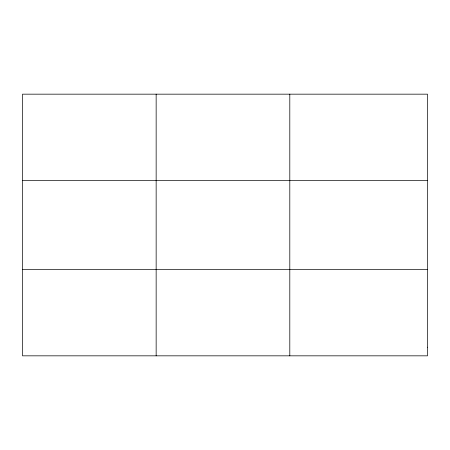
<?xml version="1.0" encoding="UTF-8"?>
<svg xmlns="http://www.w3.org/2000/svg" width="450" height="450" viewBox="0 0 450 450"><rect width="100%" height="100%" fill="white"/><g stroke="black" fill="none" stroke-linecap="round" stroke-linejoin="round"><path stroke-width="0.67" d="M156.15 355.832L156.15 94.168M289.8 355.832L289.8 94.168M22.5 180.518L427.5 180.518M22.5 269.483L427.5 269.483M427.5 347.197L427.5 355.832L22.5 355.832L22.5 94.168L427.5 94.168L427.5 347.197"/></g></svg>
